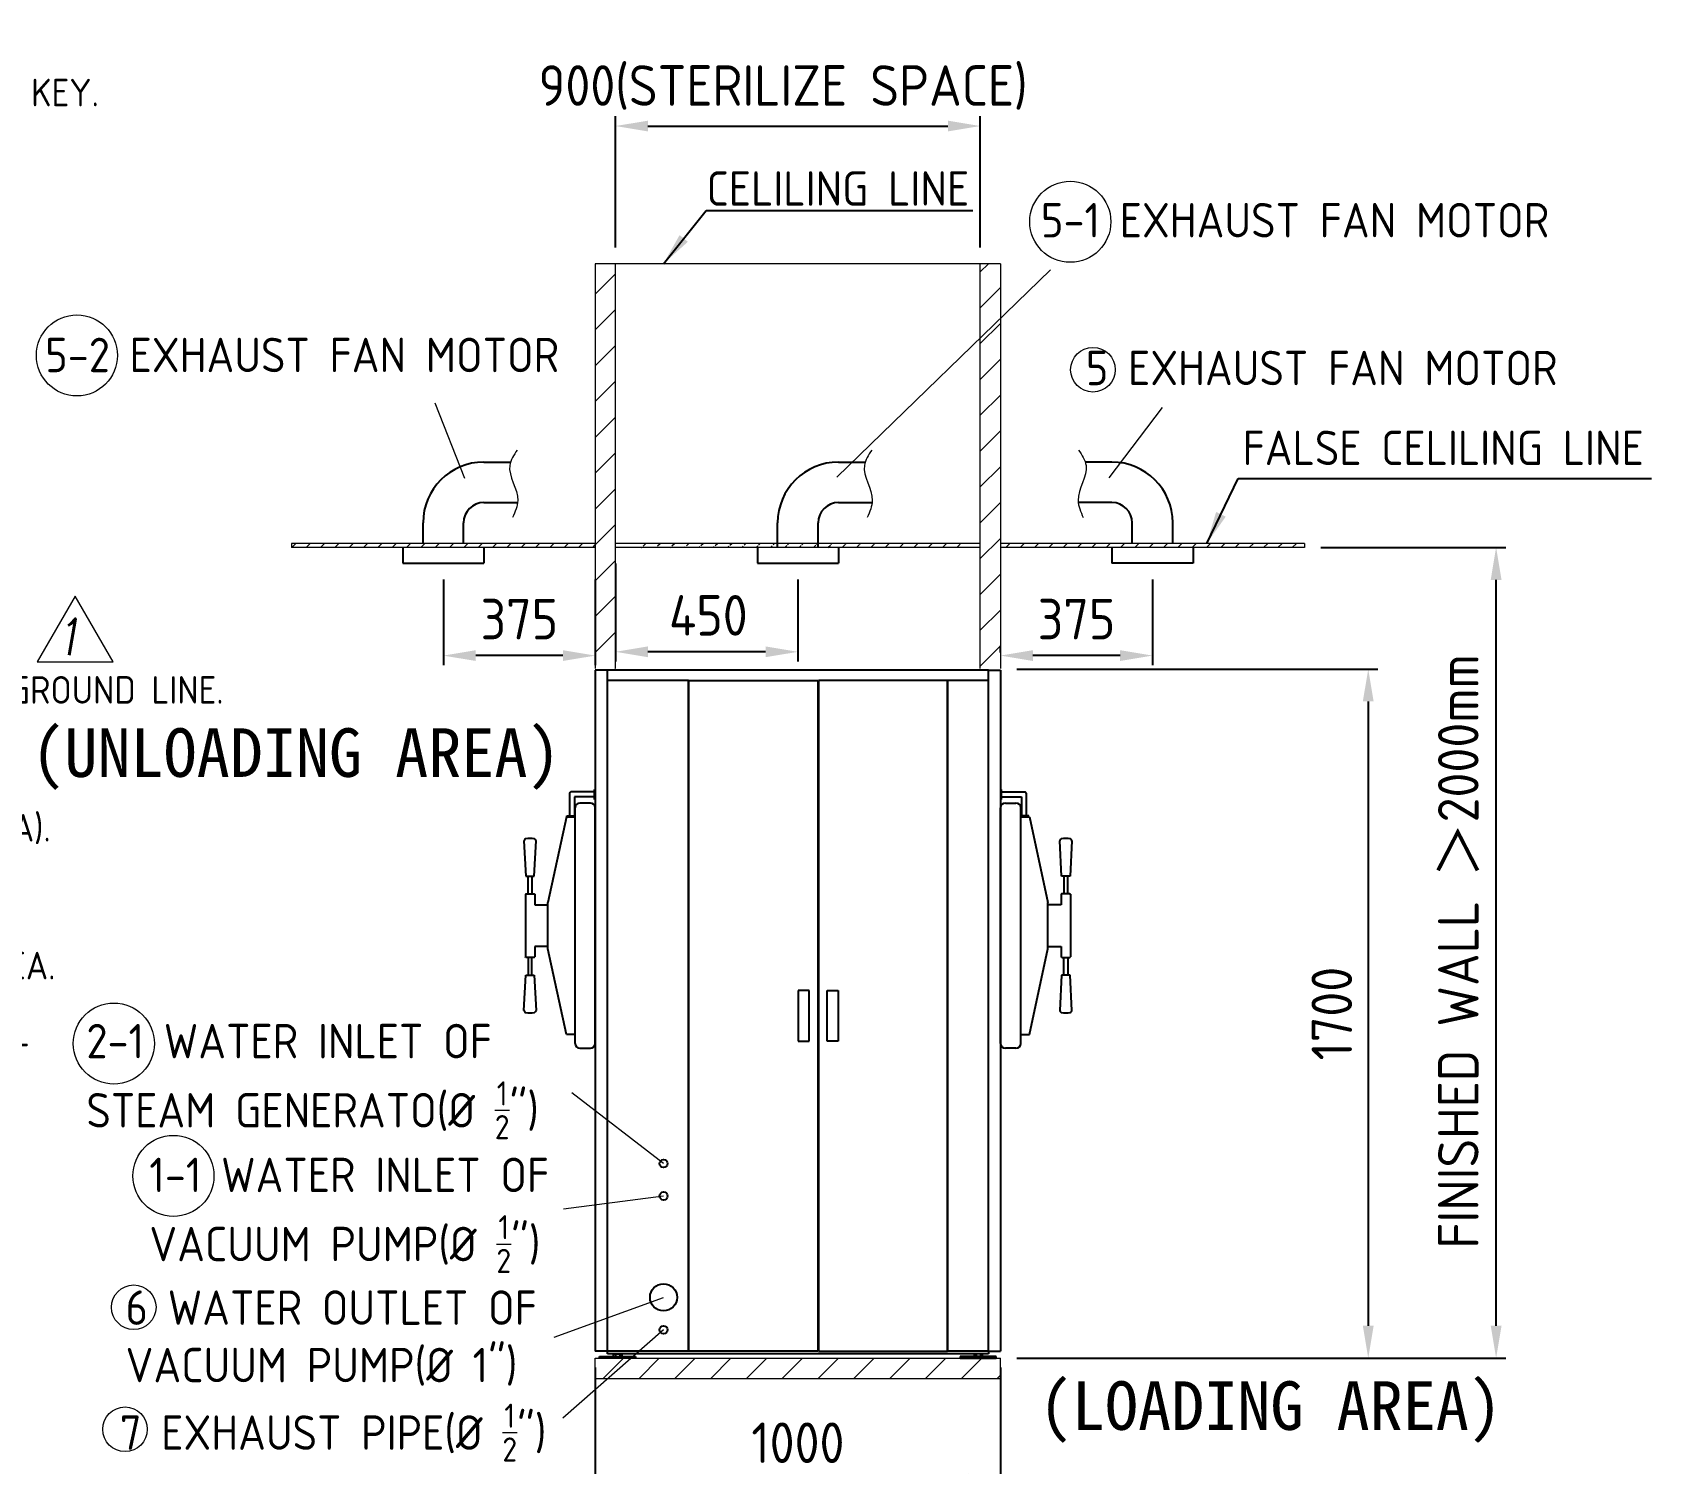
# Model space of a CAD drawing. Header units: millimetres. Extents: x -407643 to 27959, y -48 to 28520.
# Drawn here: x 19010 to 23006, y 2314 to 5845 of the extents above; entities that cross this region are included whole.
import ezdxf

# ---------------------------------------------------------------- set-up
doc = ezdxf.new("R2010")
doc.units = ezdxf.units.MM
doc.header["$MEASUREMENT"] = 0
doc.linetypes.add('HIDDEN', pattern=[9.525, 6.35, -3.175])
doc.layers.get('0').update_dxf_attribs({"lineweight": 25})
for name, color, linetype, lineweight in [('D', 3, 'Continuous', 13), ('F', 7, 'Continuous', 15), ('H', 2, 'HIDDEN', 15), ('S', 4, 'Continuous', 15), ('T', 4, 'Continuous', 15)]:
    doc.layers.add(name, color=color, linetype=linetype, lineweight=lineweight)
doc.styles.get("Standard").update_dxf_attribs({"font": 'KAIU.TTF'})
doc.styles.add('STU25', font='isocp2.shx')
doc.styles.add('Text', font='romans.shx', dxfattribs={"width": 0.8, "oblique": 10})
doc.dimstyles.new('STU25', dxfattribs={"dimscale": 40, "dimtxt": 2.5, "dimasz": 2, "dimexe": 0.6, "dimexo": 1, "dimgap": 1, "dimtad": 1, "dimdsep": 46, "dimtxsty": 'STU25', "dimcen": 2, "dimazin": 2, "dimtfac": 1, "dimtmove": 0, "dimatfit": 3, "dimfxl": 0, "dimtolj": 1, "dimtzin": 0, "dimarcsym": 0})
doc.dimstyles.new('STU25$7', dxfattribs={"dimscale": 40, "dimtxt": 2.5, "dimasz": 2, "dimexe": 1.25, "dimexo": 0.625, "dimgap": 1, "dimtad": 0, "dimdec": 4, "dimdsep": 46, "dimtxsty": 'STU25', "dimcen": 2.5, "dimazin": 2, "dimtfac": 1, "dimtdec": 4, "dimtmove": 0, "dimatfit": 3, "dimfxl": 0, "dimtolj": 1, "dimtzin": 0, "dimarcsym": 0})

# ---------------------------------------------------------------- blocks, each defined once
blk = doc.blocks.new('*D6')
at = {"layer": 'D', "color": 0, "linetype": 'Continuous', "lineweight": -2}
for p, q in [((21774.4, 4494.8), (21774.4, 4283.2)), ((21399.4, 4315), (21399.4, 4331.2)), ((21694.4, 4307.2), (21479.4, 4307.2))]:
    blk.add_line(p, q, dxfattribs=at)
at = {"layer": 'D', "color": 0}
for points in [[(21479.4, 4320.5), (21479.4, 4293.9), (21399.4, 4307.2)], [(21694.4, 4293.9), (21694.4, 4320.5), (21774.4, 4307.2)]]:
    blk.add_solid(points, dxfattribs=at)
at = {"layer": 'Defpoints', "color": 0}
for p in [(21774.4, 4534.8), (21399.4, 4307.2), (21399.4, 4275)]:
    blk.add_point(p, dxfattribs=at)
at = {"layer": 'D', "color": 0, "insert": (21586.9, 4397.2), "char_height": 100, "attachment_point": 5, "style": 'STU25'}
blk.add_mtext('\\A1;375', dxfattribs=at)
blk = doc.blocks.new('*D9')
at = {"layer": 'D', "color": 0, "lineweight": -2}
for p, q in [((20399.4, 2551), (20399.4, 2251.3)), ((21399.4, 2551), (21399.4, 2251.3)), ((20479.4, 2275.3), (21319.4, 2275.3))]:
    blk.add_line(p, q, dxfattribs=at)
at = {"layer": 'D', "color": 0}
for points in [[(20479.4, 2288.7), (20479.4, 2262), (20399.4, 2275.3)], [(21319.4, 2262), (21319.4, 2288.7), (21399.4, 2275.3)]]:
    blk.add_solid(points, dxfattribs=at)
at = {"layer": 'Defpoints', "color": 0}
for p in [(20399.4, 2591), (21399.4, 2591), (21399.4, 2275.3)]:
    blk.add_point(p, dxfattribs=at)
at = {"layer": 'D', "color": 0, "insert": (20899.4, 2365.3), "char_height": 100, "attachment_point": 5, "style": 'STU25'}
blk.add_mtext('\\A1;1000', dxfattribs=at)
blk = doc.blocks.new('*D13')
at = {"layer": 'D', "color": 0, "lineweight": -2}
for p, q in [((20449.4, 4534), (20449.4, 4292.5)), ((20899.4, 4494.8), (20899.4, 4292.5)), ((20819.4, 4316.5), (20529.4, 4316.5))]:
    blk.add_line(p, q, dxfattribs=at)
at = {"layer": 'D', "color": 0}
for points in [[(20529.4, 4329.9), (20529.4, 4303.2), (20449.4, 4316.5)], [(20819.4, 4303.2), (20819.4, 4329.9), (20899.4, 4316.5)]]:
    blk.add_solid(points, dxfattribs=at)
at = {"layer": 'Defpoints', "color": 0}
for p in [(20449.4, 4574), (20899.4, 4534.8), (20449.4, 4316.5)]:
    blk.add_point(p, dxfattribs=at)
at = {"layer": 'D', "color": 0, "insert": (20678.3, 4406.5), "char_height": 100, "attachment_point": 5, "style": 'STU25'}
blk.add_mtext('\\A1;450', dxfattribs=at)
blk = doc.blocks.new('*D15')
at = {"layer": 'D', "color": 0, "lineweight": -2}
for p, q in [((21439.4, 4274), (22330.8, 4274)), ((22306.8, 4194), (22306.8, 2654)), ((21439.4, 2574), (22330.8, 2574))]:
    blk.add_line(p, q, dxfattribs=at)
at = {"layer": 'D', "color": 0}
for points in [[(22320.1, 4194), (22293.4, 4194), (22306.8, 4274)], [(22293.4, 2654), (22320.1, 2654), (22306.8, 2574)]]:
    blk.add_solid(points, dxfattribs=at)
at = {"layer": 'Defpoints', "color": 0}
for p in [(21399.4, 4274), (21399.4, 2574), (22306.8, 2574)]:
    blk.add_point(p, dxfattribs=at)
at = {"layer": 'D', "color": 0, "insert": (22216.8, 3424), "char_height": 100, "attachment_point": 5, "rotation": 90, "style": 'STU25'}
blk.add_mtext('\\A1;1700', dxfattribs=at)
blk = doc.blocks.new('*D17')
at = {"layer": 'D', "color": 0, "linetype": 'Continuous', "lineweight": -2}
for p, q in [((20024.4, 4494.8), (20024.4, 4283.2)), ((20399.4, 4494.8), (20399.4, 4283.2)), ((20319.4, 4307.2), (20104.4, 4307.2))]:
    blk.add_line(p, q, dxfattribs=at)
at = {"layer": 'D', "color": 0}
for points in [[(20104.4, 4320.5), (20104.4, 4293.9), (20024.4, 4307.2)], [(20319.4, 4293.9), (20319.4, 4320.5), (20399.4, 4307.2)]]:
    blk.add_solid(points, dxfattribs=at)
at = {"layer": 'Defpoints', "color": 0}
for p in [(20024.4, 4534.8), (20399.4, 4534.8), (20024.4, 4307.2)]:
    blk.add_point(p, dxfattribs=at)
at = {"layer": 'D', "color": 0, "insert": (20211.9, 4397.2), "char_height": 100, "attachment_point": 5, "style": 'STU25'}
blk.add_mtext('\\A1;375', dxfattribs=at)
blk = doc.blocks.new('*D19')
at = {"layer": 'D', "color": 0, "lineweight": -2}
for p, q in [((22189.4, 4574), (22646.3, 4574)), ((22622.3, 2654), (22622.3, 4494)), ((21439.4, 2574), (22646.3, 2574))]:
    blk.add_line(p, q, dxfattribs=at)
at = {"layer": 'D', "color": 0}
for points in [[(22635.7, 4494), (22609, 4494), (22622.3, 4574)], [(22609, 2654), (22635.7, 2654), (22622.3, 2574)]]:
    blk.add_solid(points, dxfattribs=at)
at = {"layer": 'Defpoints', "color": 0}
for p in [(22149.4, 4574), (22622.3, 4574), (21399.4, 2574)]:
    blk.add_point(p, dxfattribs=at)
at = {"layer": 'D', "color": 0, "insert": (22529.8, 3577.5), "char_height": 100, "attachment_point": 5, "rotation": 90, "style": 'STU25'}
blk.add_mtext('\\A1;FINISHED WALL {\\f新細明體|b0|i0|c136|p16;＞}2000mm', dxfattribs=at)
blk = doc.blocks.new('*D20')
at = {"layer": 'D', "color": 0, "lineweight": -2}
for p, q in [((20449.4, 5314), (20449.4, 5637.6)), ((21349.4, 5314), (21349.4, 5637.6)), ((20529.4, 5613.6), (21269.4, 5613.6))]:
    blk.add_line(p, q, dxfattribs=at)
at = {"layer": 'D', "color": 0}
for points in [[(20529.4, 5626.9), (20529.4, 5600.3), (20449.4, 5613.6)], [(21269.4, 5600.3), (21269.4, 5626.9), (21349.4, 5613.6)]]:
    blk.add_solid(points, dxfattribs=at)
at = {"layer": 'Defpoints', "color": 0}
for p in [(21349.4, 5613.6), (20449.4, 5274), (21349.4, 5274)]:
    blk.add_point(p, dxfattribs=at)
at = {"layer": 'D', "color": 0, "insert": (20259.4, 5763.6), "char_height": 100, "attachment_point": 1, "style": 'STU25'}
blk.add_mtext('\\A1;900(STERILIZE SPACE)', dxfattribs=at)

msp = doc.modelspace()

# ---------------------------------------------------------------- hatches: boundary and pattern name
at = {"layer": 'H', "ltscale": 5}
h = msp.add_hatch(dxfattribs=at)
h.set_pattern_fill('ANSI31', color=256, scale=500, style=0)
h.set_pattern_definition([(45, (238660.26, 22906.76), (-44.194174, 44.194174), [])])
h.paths.add_polyline_path([(20449.351, 5273.988), (20399.351, 5273.988), (20399.351, 4274.988), (20449.351, 4274.988)])
h = msp.add_hatch(dxfattribs=at)
h.set_pattern_fill('ANSI31', color=256, scale=500, style=0)
h.set_pattern_definition([(45, (238760.26, 22906.76), (-44.194174, 44.194174), [])])
h.paths.add_polyline_path([(21399.351, 5273.988), (21349.351, 5273.988), (21349.351, 4274.988), (21399.351, 4274.988)])
at = {"layer": 'H'}
h = msp.add_hatch(dxfattribs=at)
h.set_pattern_fill('ANSI31', color=256, scale=200, style=0)
h.set_pattern_definition([(45, (238660.26, 22906.758), (-17.6776695, 17.6776695), [])])
h.paths.add_polyline_path([(20399.351, 4583.988), (19649.351, 4583.988), (19649.351, 4573.988), (20399.351, 4573.988)])
h = msp.add_hatch(dxfattribs=at)
h.set_pattern_fill('ANSI31', color=256, scale=200, style=0)
h.set_pattern_definition([(45, (238710.26, 22906.758), (-17.6776695, 17.6776695), [])])
edge = h.paths.add_edge_path()
edge.add_line((21299.351, 4573.988), (21299.351, 4583.988))
edge.add_line((20499.351, 4577.258), (20499.351, 4583.988))
edge.add_line((21299.351, 4583.988), (20499.351, 4583.988))
edge.add_line((21299.351, 4573.988), (20499.351, 4573.988))
h = msp.add_hatch(dxfattribs=at)
h.set_pattern_fill('ANSI31', color=256, scale=200, style=0)
h.set_pattern_definition([(45, (238760.26, 22906.758), (-17.6776695, 17.6776695), [])])
h.paths.add_polyline_path([(21399.351, 4583.988), (22149.351, 4583.988), (22149.351, 4573.988), (21399.351, 4573.988)])
at = {"layer": 'H', "ltscale": 5}
h = msp.add_hatch(dxfattribs=at)
h.set_pattern_fill('ANSI31', color=256, scale=500, style=0)
h.set_pattern_definition([(45, (238590.95, 10862.06), (-44.194174, 44.194174), [])])
h.paths.add_polyline_path([(20399.351, 2523.988), (20399.351, 2573.988), (21399.351, 2573.988), (21399.351, 2523.988)])

# ---------------------------------------------------------------- linework, layer by layer
at = {"linetype": 'Continuous'}
for p, q in [((20124.351, 4784.736), (20190.271, 4784.736)), ((20999.351, 4784.736), (21065.271, 4784.736)), ((21674.351, 4784.736), (21608.431, 4784.736)), ((20124.351, 4684.736), (20207.645, 4684.736)), ((20999.351, 4684.736), (21082.645, 4684.736)), ((21674.351, 4684.736), (21591.057, 4684.736)), ((19974.351, 4583.988), (19974.351, 4634.736)), ((20074.351, 4583.988), (20074.351, 4634.736)), ((20849.351, 4573.988), (20849.351, 4634.736)), ((20949.351, 4573.988), (20949.351, 4634.736)), ((21724.351, 4583.988), (21724.351, 4634.736)), ((21824.351, 4583.988), (21824.351, 4634.736)), ((19924.351, 4573.988), (19924.351, 4534.844)), ((20124.351, 4573.988), (20124.351, 4534.844)), ((20799.351, 4573.988), (20799.351, 4534.844)), ((20999.351, 4573.988), (20999.351, 4534.844)), ((21674.351, 4573.988), (21674.351, 4534.844)), ((21874.351, 4573.988), (21874.351, 4534.844)), ((19924.351, 4534.844), (20124.351, 4534.844)), ((20799.351, 4534.844), (20999.351, 4534.844)), ((21874.351, 4534.844), (21674.351, 4534.844)), ((20223.351, 3849.975), (20227.851, 3762.975)), ((20248.851, 3762.975), (20253.351, 3849.975)), ((21549.851, 3762.975), (21545.351, 3849.975)), ((21575.351, 3849.975), (21570.851, 3762.975)), ((20227.851, 3762.975), (20248.851, 3762.975)), ((20233.601, 3719.738), (20233.601, 3762.975)), ((20243.101, 3762.975), (20243.101, 3719.738)), ((21570.851, 3762.975), (21549.851, 3762.975)), ((21555.601, 3762.975), (21555.601, 3719.738)), ((21565.101, 3719.738), (21565.101, 3762.975)), ((20228.351, 3719.738), (20226.851, 3718.238)), ((20226.851, 3718.238), (20226.851, 3563.738)), ((20228.351, 3719.738), (20248.351, 3719.738)), ((20248.351, 3719.738), (20249.851, 3718.238)), ((20249.851, 3718.238), (20249.851, 3692.488)), ((21550.351, 3719.738), (21548.851, 3718.238)), ((21548.851, 3718.238), (21548.851, 3692.488)), ((21570.351, 3719.738), (21550.351, 3719.738)), ((21570.351, 3719.738), (21571.851, 3718.238)), ((21571.851, 3718.238), (21571.851, 3563.738)), ((20249.851, 3692.488), (20282.351, 3692.488)), ((21548.851, 3692.488), (21516.351, 3692.488)), ((20228.351, 3562.238), (20226.851, 3563.738)), ((20248.351, 3562.238), (20228.351, 3562.238)), ((20233.601, 3562.238), (20233.601, 3519)), ((20243.101, 3519), (20243.101, 3562.238)), ((20248.351, 3562.238), (20249.851, 3563.738)), ((20249.851, 3589.488), (20249.851, 3563.738)), ((20282.351, 3589.488), (20249.851, 3589.488)), ((21516.351, 3589.488), (21548.851, 3589.488)), ((21548.851, 3589.488), (21548.851, 3563.738)), ((21550.351, 3562.238), (21548.851, 3563.738)), ((21550.351, 3562.238), (21570.351, 3562.238)), ((21555.601, 3519), (21555.601, 3562.238)), ((21565.101, 3562.238), (21565.101, 3519)), ((21570.351, 3562.238), (21571.851, 3563.738)), ((20223.351, 3432), (20227.851, 3519)), ((20227.851, 3519), (20248.851, 3519)), ((20248.851, 3519), (20253.351, 3432)), ((21549.851, 3519), (21545.351, 3432)), ((21570.851, 3519), (21549.851, 3519)), ((21575.351, 3432), (21570.851, 3519))]:
    msp.add_line(p, q, dxfattribs=at)
for p, q in [((20399.351, 4270.988), (20399.351, 2590.988)), ((20429.351, 4270.988), (20399.351, 4270.988)), ((21369.351, 4270.988), (20429.351, 4270.988)), ((20429.351, 4245.988), (20429.351, 4270.988)), ((20429.351, 2590.988), (20429.351, 4245.988)), ((20629.351, 4245.988), (20429.351, 4245.988)), ((20629.351, 2590.988), (20629.351, 4245.988)), ((20630.351, 2590.988), (20630.351, 4245.988)), ((20630.351, 4245.988), (20948.851, 4245.988)), ((20948.851, 4245.988), (20948.851, 2590.988)), ((20949.851, 4245.988), (20949.851, 2590.988)), ((21268.351, 4245.988), (20949.851, 4245.988)), ((21268.351, 2590.988), (21268.351, 4245.988)), ((21269.351, 2590.988), (21269.351, 4245.988)), ((21369.351, 4245.988), (21269.351, 4245.988)), ((21369.351, 4270.988), (21399.351, 4270.988)), ((21369.351, 4245.988), (21369.351, 4270.988)), ((21369.351, 2590.988), (21369.351, 4245.988)), ((21399.351, 4270.988), (21399.351, 2590.988)), ((20335.851, 3967.688), (20335.851, 3911.688)), ((20397.351, 3970.688), (20338.851, 3970.688)), ((20397.351, 3958.688), (20347.851, 3958.688)), ((20347.851, 3958.688), (20347.851, 3911.688)), ((20397.351, 3952.188), (20397.351, 3977.188)), ((20397.351, 3977.188), (20399.351, 3977.188)), ((20399.351, 3977.188), (20399.351, 3952.188)), ((21399.351, 3977.188), (21399.351, 3952.188)), ((21401.351, 3977.188), (21399.351, 3977.188)), ((21401.351, 3952.188), (21401.351, 3977.188)), ((21401.351, 3970.688), (21459.851, 3970.688)), ((21401.351, 3958.688), (21450.851, 3958.688)), ((21450.851, 3958.688), (21450.851, 3911.688)), ((21462.851, 3967.688), (21462.851, 3911.688)), ((20349.351, 3350.488), (20349.351, 3931.488)), ((20387.351, 3943.488), (20361.351, 3943.488)), ((20399.351, 3952.188), (20397.351, 3952.188)), ((20399.351, 3350.488), (20399.351, 3931.488)), ((21399.351, 3952.188), (21401.351, 3952.188)), ((21399.351, 3350.488), (21399.351, 3931.488)), ((21411.351, 3943.488), (21437.351, 3943.488)), ((21449.351, 3350.488), (21449.351, 3931.488)), ((20328.151, 3909.688), (20282.351, 3698.488)), ((20349.351, 3909.688), (20328.151, 3909.688)), ((20329.351, 3911.688), (20349.351, 3911.688)), ((20329.351, 3909.688), (20329.351, 3911.688)), ((20329.351, 3909.688), (20349.351, 3909.688)), ((21469.351, 3911.688), (21449.351, 3911.688)), ((21469.351, 3909.688), (21449.351, 3909.688)), ((21449.351, 3909.688), (21470.551, 3909.688)), ((21469.351, 3909.688), (21469.351, 3911.688)), ((21470.551, 3909.688), (21516.351, 3698.488)), ((20282.351, 3583.488), (20282.351, 3698.488)), ((21516.351, 3583.488), (21516.351, 3698.488)), ((20226.851, 3672.738), (20226.851, 3609.238)), ((21571.851, 3672.738), (21571.851, 3609.238)), ((20328.151, 3372.288), (20282.351, 3583.488)), ((21470.551, 3372.288), (21516.351, 3583.488)), ((20926.851, 3480.988), (20899.851, 3480.988)), ((20899.851, 3480.988), (20899.851, 3355.988)), ((20926.851, 3355.988), (20926.851, 3480.988)), ((20971.851, 3480.988), (20998.851, 3480.988)), ((20971.851, 3355.988), (20971.851, 3480.988)), ((20998.851, 3480.988), (20998.851, 3355.988)), ((20349.351, 3372.288), (20328.151, 3372.288)), ((21449.351, 3372.288), (21470.551, 3372.288)), ((20361.351, 3338.488), (20387.351, 3338.488)), ((20899.851, 3355.988), (20926.851, 3355.988)), ((20998.851, 3355.988), (20971.851, 3355.988)), ((21437.351, 3338.488), (21411.351, 3338.488)), ((20429.351, 2590.988), (20399.351, 2590.988)), ((20409.851, 2577.988), (20498.851, 2577.988)), ((20409.851, 2573.988), (20409.851, 2577.988)), ((20498.851, 2573.988), (20409.851, 2573.988)), ((20629.351, 2590.988), (20429.351, 2590.988)), ((20429.351, 2584.988), (20429.351, 2590.988)), ((21369.351, 2584.988), (20429.351, 2584.988)), ((20443.959, 2577.988), (20443.959, 2584.988)), ((20443.959, 2584.988), (20464.743, 2584.988)), ((20449.155, 2584.988), (20449.155, 2577.988)), ((20459.547, 2584.988), (20459.547, 2577.988)), ((20464.743, 2584.988), (20464.743, 2577.988)), ((20498.851, 2577.988), (20498.851, 2573.988)), ((20948.851, 2590.988), (20630.351, 2590.988)), ((20949.851, 2590.988), (21268.351, 2590.988)), ((21369.351, 2590.988), (21269.351, 2590.988)), ((21388.851, 2577.988), (21299.851, 2577.988)), ((21299.851, 2577.988), (21299.851, 2573.988)), ((21299.851, 2573.988), (21388.851, 2573.988)), ((21333.959, 2584.988), (21333.959, 2577.988)), ((21354.743, 2584.988), (21333.959, 2584.988)), ((21339.155, 2584.988), (21339.155, 2577.988)), ((21349.547, 2584.988), (21349.547, 2577.988)), ((21354.743, 2577.988), (21354.743, 2584.988)), ((21369.351, 2590.988), (21399.351, 2590.988)), ((21369.351, 2590.988), (21369.351, 2584.988)), ((21388.851, 2573.988), (21388.851, 2577.988))]:
    msp.add_line(p, q)
for centre, radius in [((20567.863, 3053.988), 10), ((20567.863, 2973.988), 10), ((20567.863, 2723.988), 33.5), ((20567.863, 2643.988), 10)]:
    msp.add_circle(centre, radius)
for centre, radius, start, end in [((20124.351, 4634.736), 150, 90, 180), ((20999.351, 4634.736), 150, 90, 180), ((21674.351, 4634.736), 150, 0, 90), ((20124.351, 4634.736), 50, 90, 180), ((20999.351, 4634.736), 50, 90, 180), ((21674.351, 4634.736), 50, 0, 90), ((20228.358, 3849.975), 5.007, 101.352885, 185.921872), ((20238.351, 3800.203), 55.773, 78.647115, 101.352885), ((20248.344, 3849.975), 5.007, 0, 78.647115), ((21550.358, 3849.975), 5.007, 101.352885, 180), ((21560.351, 3800.203), 55.773, 78.647115, 101.352885), ((21570.344, 3849.975), 5.007, 354.078128, 78.647115), ((20228.358, 3432), 5.007, 174.078128, 258.647115), ((20238.351, 3481.773), 55.773, 258.647115, 281.352885), ((20248.344, 3432), 5.007, 281.352885, 360), ((21550.358, 3432), 5.007, 180, 258.647115), ((21560.351, 3481.773), 55.773, 258.647115, 281.352885), ((21570.344, 3432), 5.007, 281.352885, 5.921872)]:
    msp.add_arc(centre, radius, start, end, dxfattribs=at)
for centre, radius, start, end in [((20338.851, 3967.688), 3, 90, 180), ((21459.851, 3967.688), 3, 0, 90), ((20361.351, 3931.488), 12, 90, 180), ((20387.351, 3931.488), 12, 0, 90), ((21411.351, 3931.488), 12, 90, 180), ((21437.351, 3931.488), 12, 0, 90), ((20361.351, 3350.488), 12, 180, 270), ((20387.351, 3350.488), 12, 270, 0), ((21411.351, 3350.488), 12, 180, 270), ((21437.351, 3350.488), 12, 270, 0)]:
    msp.add_arc(centre, radius, start, end)
at = {"layer": 'D', "linetype": 'Continuous'}
for p, q in [((20995.042, 4747.478), (21522.359, 5258.612)), ((21667.143, 4745.612), (21799.298, 4919.007))]:
    msp.add_line(p, q, dxfattribs=at)
at = {"layer": 'D'}
for p, q in [((20077.063, 4744.153), (20004.333, 4929.951)), ((20567.863, 3053.988), (20341.144, 3228.157)), ((20567.863, 2973.988), (20321.253, 2941.387)), ((20297.544, 2625.381), (20567.863, 2723.988)), ((20567.863, 2643.988), (20319.277, 2425.902))]:
    msp.add_line(p, q, dxfattribs=at)
for centre, radius in [((21571.559, 5377.462), 100), ((19120.263, 5047.801), 100), ((21627.415, 5012.425), 55), ((19211.293, 3350.115), 100), ((19358.31, 3023.54), 100), ((19260.487, 2699.625), 55), ((19238.928, 2398.627), 55)]:
    msp.add_circle(centre, radius, dxfattribs=at)
for points in [[(20206.586, 4814.313), (20188.324, 4776.409), (20207.991, 4690.071), (20195.348, 4647.955)], [(21081.586, 4814.313), (21063.324, 4776.409), (21082.99, 4690.071), (21070.347, 4647.955)], [(21592.116, 4814.313), (21610.378, 4776.409), (21590.712, 4690.071), (21603.355, 4647.955)]]:
    msp.add_spline(points, degree=3, dxfattribs=at)
at = {"layer": 'F', "color": 7}
msp.add_lwpolyline([(19115.741, 4453.724), (19022.251, 4291.793), (19209.232, 4291.793)], close=True, dxfattribs=at)
at = {"layer": 'S', "linetype": 'Continuous'}
for p, q in [((21399.351, 5273.988), (20399.351, 5273.988)), ((20399.351, 5273.988), (20399.351, 4274.988)), ((20449.351, 4274.988), (20449.351, 5273.988)), ((21349.351, 4274.988), (21349.351, 5273.988)), ((21399.351, 5273.988), (21399.351, 4274.988)), ((20399.351, 4583.988), (19649.351, 4583.988)), ((20399.351, 4573.988), (19649.351, 4573.988)), ((21349.351, 4583.988), (20449.351, 4583.988)), ((21349.351, 4573.988), (20449.351, 4573.988)), ((22149.351, 4583.988), (21399.351, 4583.988)), ((22149.351, 4573.988), (21399.351, 4573.988)), ((20399.351, 2573.988), (21399.351, 2573.988)), ((20399.351, 2523.988), (21399.351, 2523.988))]:
    msp.add_line(p, q, dxfattribs=at)
at = {"layer": 'S'}
for p, q in [((19649.351, 4583.988), (19649.351, 4573.988)), ((22149.351, 4583.988), (22149.351, 4573.988)), ((20399.351, 2523.988), (20399.351, 2573.988)), ((21399.351, 2523.988), (21399.351, 2573.988))]:
    msp.add_line(p, q, dxfattribs=at)

# ---------------------------------------------------------------- texts
at = {"layer": 'D', "color": 11, "attachment_point": 1, "style": 'STU25'}
for s, insert, char_height in [('1. COLD WATER INTAKE OF ∅1/2", TEMPERATURE OF WATER 25°C, CONSUMPTION PER CYCLE \\P{\\F????; }10{\\f標楷體|b0|i0|c136|p65;~}300 LITERS. (WATER CONSUMPTION DETERMINED BY DRYING TIME) THE VACUUM PUMP 10 L/MIN. \\P PRESSURE OF WATER 0.5{\\f標楷體|b0|i0|c136|p65;~}10 bar{\\f標楷體|b0|i0|c136|p65;、}HARDNESS OF WATER 0.9°fH(0.09mmol/L){\\f標楷體|b0|i0|c136|p65;、}pH 7{\\f標楷體|b0|i0|c136|p65;~}9{\\f標楷體|b0|i0|c136|p65;、}THE \\P CHLORIDES LEVEL WILL BE {\\f標楷體|b0|i0|c136|p65;≦}0.1 mg/l, PLACED THE WALL WITH BUILT-IN AND ACCESSIBLE KEY.\\P2.COLD TREATED{\\F???; }WATER INTAKE OF ∅1/2"G, SUPPLIED AT TEMPERATURE OF 25°C, CONSUMPTION \\P{\\F????; }PER 13L/CYC, PRESSURE OF WATER 0.5{\\f細明體|b0|i0|c136|p49;~}10 bar{\\f標楷體|b0|i0|c136|p65;、}HARDNESS OF WATER{\\f標楷體|b0|i0|c136|p65;≦}0.2°fH(0.02mmol/L){\\f標楷體|b0|i0|c136|p65;，}\\P pH 5{\\f細明體|b0|i0|c136|p49;~}7AND WITH CONDUCTIVITY {\\f標楷體|b0|i0|c136|p65;≦}15{\\f新細明體|b0|i0|c136|p16;μ}S/cm , PLACED THE WALL WITH BUILT-IN AND ACCESSIBLE KEY.\\P\\PNOTE:\\P EACH TIME THE STEAM GENERATOR IS EMPTIED FOR CLEANING OR MAINTENANCE, A FURTHER 15 \\P LITER OF WATER ARE NEEDED TO FILL IT UP AGAIN.\\P3. DRAINAGE PIPE ∅{\\f標楷體|b0|i0|c136|p65;≧}1" METALLIC PIPE, CORROSION RESISTANCE 2"G. AND A TEMPERATURE OF \\P{\\F???; }100°C ABOVE.\\P4.ELECTRIC INTAKE,9kW,WIRE 4 m{\\F???; }LONG. (GENERAL POWER SUPPLY TO THE STERILIZER).\\P\\P\\P\\PNOTE:POWER INPUT MUST BE INSTALLED ACCORDING TO LOCAL APPLICABLE NORMS.\\P{\\A1;NOTE: ONCE THERE EXISTS REVERSING OF FAN BLADES THAT WILL CAUSED NO VACUUM VALUE, }\\P{\\A1;TURN OFF THE MAIN POWER AND THEN SWITCH ANY TWO LINES OF THE THREE-PHASES EXCEPT GROUND LINE. }\\P{\\A1;YOU MAY HAVE TO REPEAT THIS SWITCHING STEPS FOR TWO TIMES TO MATCH }\\P{\\A1;WITH THE CORRECT ROTATING DIRECTION AS SHOWN ON THE PUMP. }\\P{\\A1;5. CEILING MOUNTED AIR EXTRACTION WITH GRILLE DRAW 200 Kcal/h (LOADING / UNLOADING AREA).}\\P{\\A1;5-1 CEILING MOUNTED AIR EXTRACTION WITH GRILLE DRAW 400 Kcal/h (STERILIZE AREA).}\\P{\\A1;5-2. CEILING MOUNTED AIR EXTRACTION WITH GRILLE DRAW 200 Kcal/h (UNLOADING AREA).}\\P{\\A1;NOTE:(UNLOADING AREA)VENTILATE SHALL INDIVIDUAL INSTALL,CANNOT CONNECT WITH OTHER AREA.}\\P{\\A1;6. A CHECK VALVE SHALL BE FITTED AS INDICATED IN THE DRAWING (7)AND(6) .}\\P{\\A1;B. THE EQUIPMENT SHALL BE ADJUST TO A ANGLE OF 1°}{\\A1;\\f標楷體|b0|i0|c136|p65;~}{\\A1;2° WITH REAR SITE HIGHER THAN FRONT }\\P{\\A1; SITE FOR THE PROPER OPERATION OF DRY AND DRAINAGE.}', (15145.747, 6410.33), 68), ('{\\C3;5-1 EXHAUST FAN MOTOR}', (21499.116, 5423.787), 85), ('{\\C3;5-2 EXHAUST FAN MOTOR}', (19041.885, 5091.361), 85), ('{\\C3;5 EXHAUST FAN MOTOR}', (21609.845, 5059.267), 85), ('\\A1;{\\C3;2-1 WATER INLET OF \\PSTEAM GENERATO(%%c \\H0.7x;\\S1/2;\\H1.429x;")}', (19143.554, 3398.622), 85), ('\\A1;{\\C3;1-1 WATER INLET OF \\PVACUUM PUMP(%%c \\H0.7x;\\S1/2;\\H1.429x;")}', (19298.854, 3068.582), 85), ('{\\C3;6 WATER OUTLET OF \\PVACUUM PUMP(%%c 1")}', (19240.277, 2741.139), 85), ('\\A1;{\\C3;7 EXHAUST PIPE(%%c \\H0.7x;\\S1/2;\\H1.429x;")}', (19226.108, 2461.717), 85)]:
    msp.add_mtext(s, dxfattribs=dict(at, insert=insert, char_height=char_height))
at = {"layer": 'D', "color": 11, "attachment_point": 1}
for s, insert, char_height in [('{\\Fisocp.shx;\\C3;CELILING LINE\\f標楷體|b0|i0|c136|p65; }', (20674.048, 5501.958), 85), ('{\\Fisocp2.shx;\\C3;FALSE CELILING LINE}', (21996.609, 4862.185), 85), ('{\\C3;(UNLOADING AREA)}', (19007.502, 4127.901), 120), ('{\\C3;(LOADING AREA)}', (21493.852, 2516.951), 120)]:
    msp.add_mtext(s, dxfattribs=dict(at, insert=insert, char_height=char_height))
at = {"layer": 'T', "lineweight": 20, "style": 'Text', "oblique": 10, "width": 0.8}
msp.add_text('1', height=90, dxfattribs=at).set_placement((19066.804, 4308.266))

# ---------------------------------------------------------------- dimensions: what is measured, and where the dimension line sits
at = {"layer": 'D'}
dim = msp.add_linear_dim(base=(21349.351, 5613.596), p1=(20449.351, 5273.988), p2=(21349.351, 5273.988), text='<>(STERILIZE SPACE)', dimstyle='STU25', dxfattribs=at)
dim.commit()
dim.dimension.update_dxf_attribs({"geometry": '*D20', "text_midpoint": (20899.351, 5613.596), "dimtype": 160})
dim = msp.add_linear_dim(base=(20449.351, 4316.526), p1=(20899.351, 4534.844), p2=(20449.351, 4573.988), dimstyle='STU25', dxfattribs=at)
dim.commit()
dim.dimension.update_dxf_attribs({"geometry": '*D13', "text_midpoint": (20678.279, 4316.526), "dimtype": 160})
dim = msp.add_linear_dim(base=(22622.33, 4573.988), p1=(21399.351, 2573.988), p2=(22149.351, 4573.988), angle=90, text='FINISHED WALL {\\f新細明體|b0|i0|c136|p16;＞}<>mm', dimstyle='STU25', dxfattribs=at)
dim.commit()
dim.dimension.update_dxf_attribs({"geometry": '*D19', "text_midpoint": (22622.33, 3577.457), "dimtype": 160})
at = {"layer": 'D', "linetype": 'Continuous'}
for base, p1, p2, picture, middle in [((20024.351, 4307.215), (20399.351, 4534.844), (20024.351, 4534.844), '*D17', (20211.851, 4397.215)), ((21399.351, 4307.215), (21774.351, 4534.844), (21399.351, 4274.988), '*D6', (21586.851, 4397.215))]:
    dim = msp.add_linear_dim(base=base, p1=p1, p2=p2, angle=180, dimstyle='STU25', dxfattribs=at)
    dim.commit()
    dim.dimension.update_dxf_attribs({"geometry": picture, "text_midpoint": middle})
at = {"layer": 'D'}
dim = msp.add_linear_dim(base=(22306.779, 2573.988), p1=(21399.351, 4273.988), p2=(21399.351, 2573.988), angle=90, dimstyle='STU25', dxfattribs=at)
dim.commit()
dim.dimension.update_dxf_attribs({"geometry": '*D15', "text_midpoint": (22306.779, 3423.988), "dimtype": 160})
dim = msp.add_linear_dim(base=(21399.351, 2275.349), p1=(20399.351, 2590.988), p2=(21399.351, 2590.988), dimstyle='STU25', dxfattribs=at)
dim.commit()
dim.dimension.update_dxf_attribs({"geometry": '*D9', "text_midpoint": (20899.351, 2365.349)})

# ---------------------------------------------------------------- leaders
for points in [[(20567.508, 5273.988), (20672.941, 5405.14), (21331.256, 5405.14)], [(21908.319, 4583.751), (21985.995, 4743.961), (23006.044, 4743.961)]]:
    msp.add_leader(points, dimstyle='STU25$7', override={"dimgap": 1, "dimtad": 0}, dxfattribs=at)

doc.saveas('drawing.dxf')
